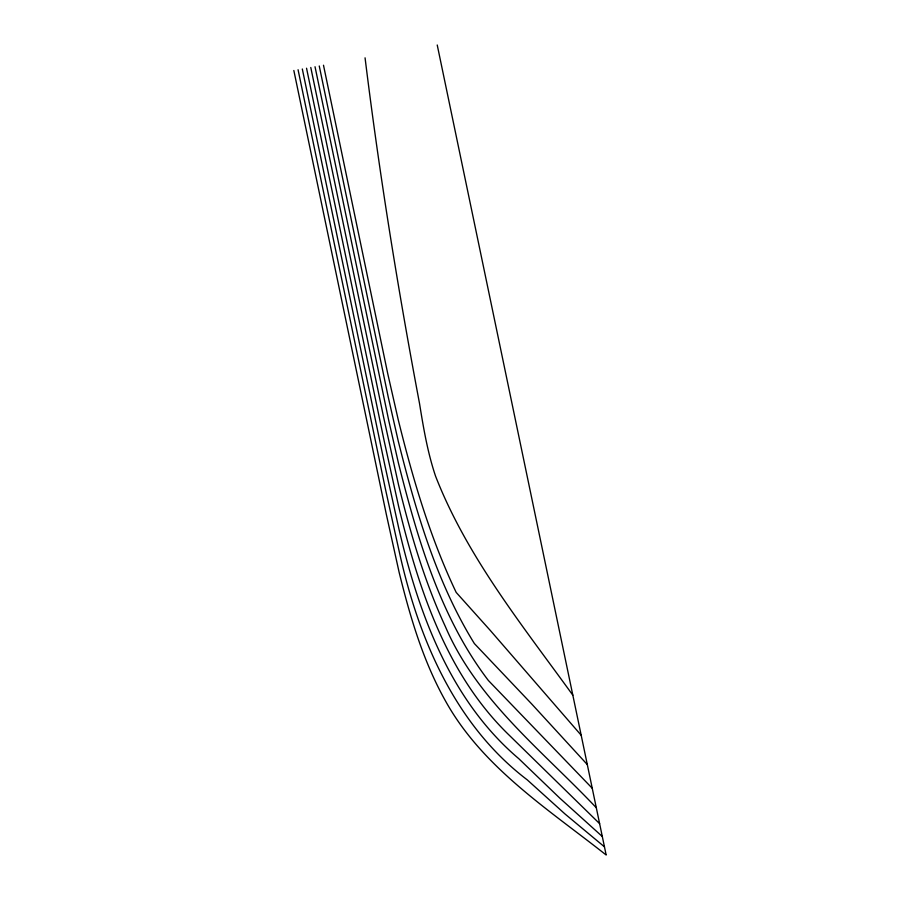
<?xml version="1.0" encoding="UTF-8"?>
<svg xmlns="http://www.w3.org/2000/svg" width="900" height="900" viewBox="0 0 900 900"><rect width="100%" height="100%" fill="white"/><g stroke="black" fill="none" stroke-linecap="round" stroke-linejoin="round"><path stroke-width="1.35" d="M604.462 846.832L565.087 814.05L527.254 779.861C454.59 724.624 417.938 637.222 398.993 550.474L385.627 489.949L298.069 69.739M602.314 836.516L559.856 798.188L518.794 758.689C450.428 700.695 418.522 613.53 398.858 528.649L384.941 465.626L302.31 68.985M599.625 823.658L509.715 735.694C446.738 675.146 418.793 589.5 398.723 506.812L384.255 441.293L306.54 68.231M596.317 807.761C542.587 750.915 476.933 700.324 445.286 626.4C424.406 581.209 410.456 533.216 398.588 484.988L383.558 416.97L310.781 67.477M592.245 788.276L488.363 680.479C440.201 617.186 417.668 539.145 398.452 463.162L388.721 420.412L315.022 66.724M587.306 764.572L531.675 703.946L474.379 643.579C436.241 581.816 415.89 511.178 398.317 441.338L388.226 397.012L319.252 65.981M581.186 735.255L490.219 630.36L456.188 592.425C429.964 537.368 412.762 478.564 398.183 419.512L387.731 373.613L323.494 65.227M572.827 695.183C522.551 625.567 467.01 556.886 435.544 476.111C427.624 452.576 423.473 428.006 419.535 403.549C397.901 288.889 379.316 173.655 365.062 57.836M437.231 45L606.161 855C548.46 809.415 482.67 767.576 445.826 701.572C423.18 661.421 410.085 616.815 399.127 572.299L386.314 514.271L293.839 70.492"/></g></svg>
